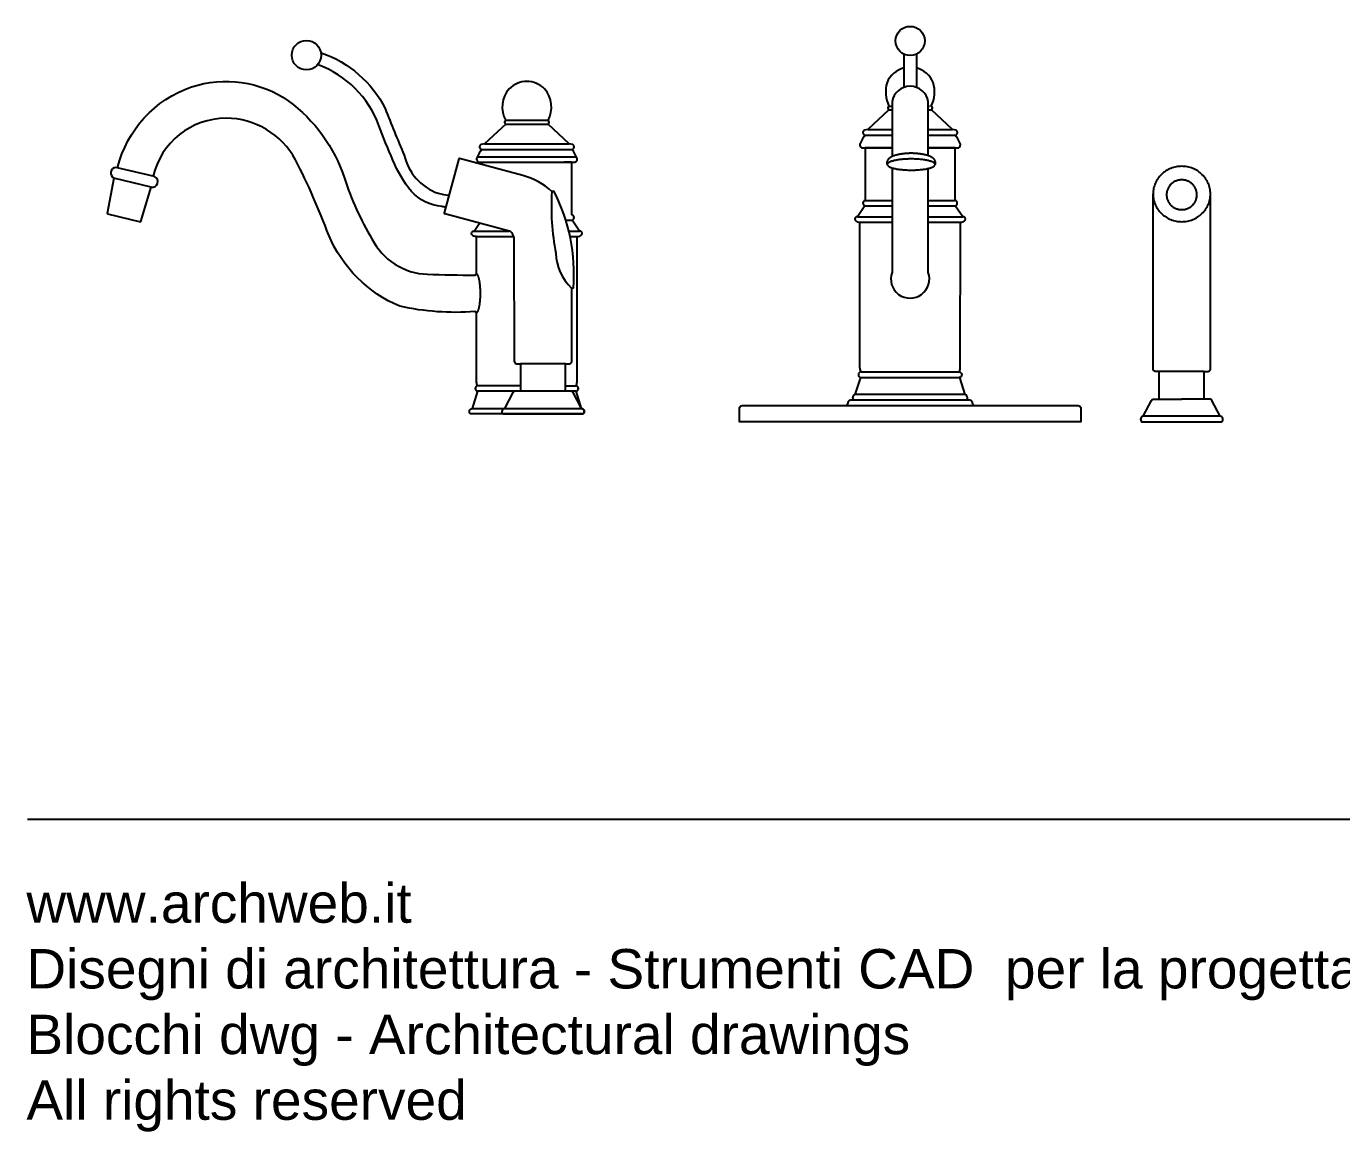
# Model space of a CAD drawing. Header units: millimetres. Extents: x 500 to 613, y 94 to 180.
# Drawn here: x 499.79 to 528.39, y 93.73 to 117.75 of the extents above; entities that cross this region are included whole.
import ezdxf

# ---------------------------------------------------------------- set-up
doc = ezdxf.new("R2010")
doc.units = ezdxf.units.MM
doc.layers.add('RUBINETTI', color=251, linetype='Continuous')
doc.layers.add('www.archweb.it - blocchi dwg', color=2, linetype='Continuous')
doc.styles.get("Standard").update_dxf_attribs({"font": 'arial.ttf'})

msp = doc.modelspace()

# ---------------------------------------------------------------- linework, layer by layer
at = {"layer": 'RUBINETTI'}
for p, q in [((518.543, 116.017, 0.005), (518.609, 116.017, 0.005)), ((518.543, 115.938, 0.005), (518.609, 115.938, 0.005)), ((519.397, 116.017, 0.005), (519.425, 116.017, 0.005)), ((519.397, 115.938, 0.005), (519.464, 115.938, 0.005)), ((518.02, 115.387, 0.005), (518.609, 115.387, 0.005)), ((518.082, 115.505, 0.005), (518.609, 115.505, 0.005)), ((519.397, 115.505, 0.005), (519.924, 115.505, 0.005)), ((519.397, 115.387, 0.005), (519.987, 115.387, 0.005)), ((518.021, 113.85, 0.005), (518.609, 113.85, 0.005)), ((518.022, 113.968, 0.005), (518.609, 113.968, 0.005)), ((519.397, 113.968, 0.005), (519.984, 113.968, 0.005)), ((519.397, 113.85, 0.005), (519.985, 113.85, 0.005)), ((517.859, 113.613, 0.005), (518.609, 113.613, 0.005)), ((519.397, 113.613, 0.005), (520.147, 113.613, 0.005)), ((517.911, 113.495, 0.005), (518.609, 113.495, 0.005)), ((519.397, 113.495, 0.005), (520.095, 113.495, 0.005))]:
    msp.add_line(p, q, dxfattribs=at)
for points, elevation in [([(506.201, 117.174, -0.195754), (507.589, 115.965, 0.008932), (508.004, 114.95, 0.25556), (508.741, 114.121, 0.027182), (508.979, 114.08)], 0.007), ([(508.909, 113.82, -0.007156), (508.823, 113.834, -0.187586), (508.161, 114.162, -0.074962), (507.758, 114.839, -0.012741), (507.45, 115.595, 0.221998), (506.131, 116.913)], 0.007), ([(518.868, 116.846, 0.237434), (518.501, 116.528, 0.18624), (518.543, 116.017, 0.621959), (518.543, 115.938), (518.082, 115.505), (518, 115.493, 0.614106), (518.02, 115.387, 0.056661), (517.926, 115.22, 0.549694), (517.959, 115.111), (518.022, 115.111), (518.022, 113.968, 0.740501), (518.021, 113.85), (517.859, 113.613, 0.581805), (517.807, 113.536, 0.29057), (517.911, 113.495)], 0.005), ([(520.095, 113.495, 0.29057), (520.199, 113.536, 0.581805), (520.147, 113.613), (519.985, 113.85, 0.740501), (519.984, 113.968), (519.984, 115.111), (520.048, 115.111, 0.549694), (520.08, 115.22, 0.056661), (519.987, 115.387, 0.614106), (520.006, 115.493), (519.924, 115.505), (519.464, 115.938, 0.621959), (519.463, 116.017, 0.18624), (519.505, 116.528, 0.237376), (519.138, 116.846)], 0.005), ([(501.772, 114.676, -0.255841), (503.382, 116.433, -0.234855), (505.484, 116.133, -0.156979), (506.706, 114.447, 0.054951), (507.302, 113.13, 0.271649), (508.508, 112.361, 0.010264), (509.539, 112.344), (509.577, 112.363)], 0.007), ([(511.748, 114.907, 0.056661), (511.654, 115.074, 0.614106), (511.673, 115.181), (511.591, 115.193), (511.131, 115.626, 0.621959), (511.13, 115.704, 0.315403), (511.055, 116.392, 0.19853), (510.67, 116.551, 0.19853), (510.286, 116.392, 0.315403), (510.21, 115.704)], 0.006), ([(511.13, 115.704, 0.315403), (511.055, 116.392, 0.19853), (510.67, 116.551)], 0.007), ([(519.397, 114.937), (519.397, 116.112, 0.369138), (519.003, 116.446, 0.369138), (518.609, 116.112), (518.609, 114.919)], 0.006), ([(509.578, 111.529), (509.539, 111.549, -0.072793), (507.911, 111.665, -0.195735), (506.362, 113.211, 0.030735), (505.64, 114.848, 0.274371), (504.13, 115.753, 0.348789), (502.547, 114.49)], 0.007), ([(511.13, 115.704), (510.21, 115.704, 0.621959), (510.21, 115.626), (509.749, 115.193), (509.667, 115.181, 0.614106), (509.687, 115.074, 0.056661), (509.593, 114.907)], 0.006), ([(502.502, 114.258, 0.924092), (502.576, 114.484), (501.734, 114.685, 0.75824), (501.694, 114.452)], 0.007), ([(511.214, 114.161, 0.064612), (511.3, 112.819, 0.190246), (511.64, 112.057), (511.683, 112.064, 0.139282), (511.258, 114.168), (511.214, 114.161, 0.116271), (510.585, 114.509), (509.209, 114.878), (509.19, 114.867), (508.875, 113.693), (508.887, 113.674)], 0.008), ([(511.51, 109.937), (511.741, 109.937, 0.087103), (511.763, 110.015), (511.763, 113.183, 0.29057), (511.866, 113.223, 0.581805), (511.815, 113.301), (511.652, 113.537, 0.740501), (511.651, 113.655), (511.651, 114.799), (511.715, 114.799, 0.549694), (511.748, 114.907), (509.593, 114.907, 0.549694), (509.626, 114.799), (509.689, 114.799), (509.689, 114.749)], 0.006), ([(518.609, 114.674), (518.609, 112.404, 1.426507), (519.397, 112.403), (519.397, 114.662)], 0.006), ([(524.42, 109.649), (524.42, 110.247), (524.332, 110.248, -0.256571), (524.285, 110.289), (524.285, 114.106)], 0.011), ([(525.396, 109.649), (525.396, 110.247), (525.484, 110.248, 0.256571), (525.531, 110.289), (525.531, 114.106)], 0.011), ([(510.394, 113.124, 0.354984), (510.263, 113.306), (508.887, 113.674)], 0.008), ([(509.578, 112.364), (509.578, 113.183, -0.29057), (509.474, 113.223, -0.581805), (509.526, 113.301), (509.644, 113.472)], 0.006), ([(511.51, 109.819), (511.51, 110.417), (511.599, 110.418, 0.256571), (511.646, 110.459), (511.646, 112.058)], 0.008), ([(510.535, 109.937), (509.599, 109.937, -0.087103), (509.578, 110.015), (509.578, 111.529)], 0.006), ([(510.4, 110.459, 0.256571), (510.447, 110.418), (510.535, 110.417), (510.535, 109.819)], 0.008), ([(517.909, 110.318, 0.087103), (517.93, 110.239), (520.072, 110.239, -0.859578), (520.073, 110.121), (520.191, 109.747), (517.811, 109.747), (517.929, 110.121), (520.073, 110.121)], 0.012), ([(517.93, 110.239, 0.859578), (517.929, 110.121)], 0.012), ([(520.072, 110.239, 0.087103), (520.094, 110.318)], 0.012), ([(509.599, 109.937, 0.859578), (509.598, 109.819), (509.48, 109.445), (511.86, 109.445, -0.631794), (511.896, 109.327), (510.67, 109.327), (509.445, 109.327, -0.631794), (509.48, 109.445)], 0.006), ([(511.026, 109.819), (510.404, 109.819, 0.200324), (510.366, 109.789), (510.185, 109.445), (511.86, 109.445), (511.679, 109.789, 0.200324), (511.642, 109.819), (511.02, 109.819)], 0.007), ([(511.86, 109.445), (511.742, 109.819, 0.859578), (511.741, 109.937)], 0.006), ([(519.003, 109.629), (520.298, 109.629, -0.335755), (520.354, 109.57, 0.338946), (520.409, 109.511), (522.657, 109.511, -0.285748), (522.713, 109.456), (522.713, 109.157), (519.003, 109.157), (515.293, 109.157), (515.293, 109.456, -0.285748), (515.349, 109.511), (517.597, 109.511, 0.338946), (517.652, 109.57, -0.335755), (517.708, 109.629), (519.003, 109.629)], 0.01), ([(517.811, 109.747, 0.631794), (517.776, 109.629), (519.001, 109.629), (520.227, 109.629, 0.631794), (520.191, 109.747)], 0.012), ([(524.905, 109.156), (525.781, 109.156, 0.637422), (525.745, 109.275), (524.071, 109.275), (524.252, 109.619, -0.200324), (524.289, 109.649), (524.911, 109.649)], 0.01), ([(525.745, 109.275), (525.564, 109.619, 0.200324), (525.527, 109.649), (524.905, 109.649)], 0.01), ([(510.185, 109.445, 0.637422), (510.15, 109.327), (511.026, 109.327)], 0.007), ([(511.02, 109.327), (511.896, 109.327, 0.637422), (511.86, 109.445)], 0.007), ([(524.071, 109.275, 0.637422), (524.035, 109.156), (524.911, 109.156)], 0.01)]:
    msp.add_lwpolyline(points, format="xyb", dxfattribs=dict(at, elevation=elevation))
at = {"layer": 'RUBINETTI', "extrusion": (1, 0, 0)}
for points, elevation in [([(117.146, 0.01), (116.423, 0.01)], 518.868), ([(117.146, 0.01), (116.423, 0.01)], 519.138), ([(114.813, 0.005), (114.747, 0.005)], 519.546)]:
    msp.add_lwpolyline(points, dxfattribs=dict(at, elevation=elevation))
at = {"layer": 'RUBINETTI'}
for points, elevation in [([(510.21, 115.626), (511.131, 115.626)], 0.006), ([(519.546, 114.813), (519.545, 114.818), (519.545, 114.822), (519.544, 114.826), (519.543, 114.831), (519.542, 114.835), (519.54, 114.839), (519.538, 114.844), (519.536, 114.848), (519.533, 114.852), (519.53, 114.856), (519.527, 114.86), (519.523, 114.865), (519.519, 114.869), (519.515, 114.873), (519.511, 114.877), (519.506, 114.881), (519.501, 114.885), (519.496, 114.889), (519.49, 114.893), (519.484, 114.897), (519.478, 114.9), (519.472, 114.904), (519.465, 114.908), (519.458, 114.912), (519.451, 114.915), (519.443, 114.919), (519.436, 114.922), (519.428, 114.925), (519.419, 114.929), (519.411, 114.932), (519.402, 114.935), (519.393, 114.938), (519.384, 114.941), (519.375, 114.944), (519.365, 114.947), (519.356, 114.95), (519.346, 114.953), (519.335, 114.955), (519.325, 114.958), (519.315, 114.96), (519.304, 114.963), (519.293, 114.965), (519.282, 114.967), (519.271, 114.969), (519.26, 114.971), (519.248, 114.973), (519.236, 114.975), (519.225, 114.977), (519.213, 114.978), (519.201, 114.98), (519.189, 114.981), (519.177, 114.982), (519.164, 114.984), (519.152, 114.985), (519.14, 114.986), (519.127, 114.987), (519.115, 114.987), (519.102, 114.988), (519.089, 114.989), (519.077, 114.989), (519.064, 114.99), (519.051, 114.99), (519.039, 114.99), (519.026, 114.99), (519.013, 114.99), (519, 114.99), (518.988, 114.99), (518.975, 114.989), (518.962, 114.989), (518.95, 114.988), (518.937, 114.987), (518.924, 114.987), (518.912, 114.986), (518.9, 114.985), (518.887, 114.984), (518.875, 114.982), (518.863, 114.981), (518.851, 114.98), (518.839, 114.978), (518.827, 114.977), (518.815, 114.975), (518.804, 114.973), (518.792, 114.971), (518.781, 114.969), (518.77, 114.967), (518.759, 114.965), (518.748, 114.963), (518.737, 114.96), (518.727, 114.958), (518.716, 114.955), (518.706, 114.953), (518.696, 114.95), (518.686, 114.947), (518.677, 114.944), (518.668, 114.941), (518.658, 114.938), (518.649, 114.935), (518.641, 114.932), (518.632, 114.929), (518.624, 114.925), (518.616, 114.922), (518.608, 114.919), (518.601, 114.915), (518.594, 114.912), (518.587, 114.908), (518.58, 114.904), (518.574, 114.9), (518.568, 114.897), (518.562, 114.893), (518.556, 114.889), (518.551, 114.885), (518.546, 114.881), (518.541, 114.877), (518.537, 114.873), (518.532, 114.869), (518.529, 114.865), (518.525, 114.86), (518.522, 114.856), (518.519, 114.852), (518.516, 114.848), (518.514, 114.844), (518.512, 114.839), (518.51, 114.835), (518.509, 114.831), (518.508, 114.826), (518.507, 114.822), (518.506, 114.818), (518.506, 114.813)], 0.005), ([(509.578, 111.529), (509.58, 111.529), (509.582, 111.53), (509.584, 111.531), (509.586, 111.531), (509.588, 111.533), (509.59, 111.534), (509.592, 111.536), (509.594, 111.537), (509.596, 111.54), (509.598, 111.542), (509.6, 111.544), (509.602, 111.547), (509.604, 111.55), (509.606, 111.554), (509.608, 111.557), (509.61, 111.561), (509.612, 111.565), (509.613, 111.569), (509.615, 111.574), (509.617, 111.579), (509.619, 111.584), (509.621, 111.589), (509.622, 111.594), (509.624, 111.6), (509.626, 111.605), (509.627, 111.611), (509.629, 111.618), (509.631, 111.624), (509.632, 111.631), (509.634, 111.637), (509.635, 111.644), (509.637, 111.652), (509.638, 111.659), (509.64, 111.666), (509.641, 111.674), (509.642, 111.682), (509.644, 111.69), (509.645, 111.698), (509.646, 111.706), (509.647, 111.715), (509.648, 111.723), (509.649, 111.732), (509.65, 111.741), (509.651, 111.75), (509.652, 111.759), (509.653, 111.768), (509.654, 111.777), (509.655, 111.787), (509.656, 111.796), (509.656, 111.806), (509.657, 111.816), (509.658, 111.825), (509.658, 111.835), (509.659, 111.845), (509.659, 111.855), (509.66, 111.865), (509.66, 111.875), (509.66, 111.885), (509.66, 111.895), (509.661, 111.906), (509.661, 111.916), (509.661, 111.926), (509.661, 111.936), (509.661, 111.946), (509.661, 111.957), (509.661, 111.967), (509.661, 111.977), (509.661, 111.987), (509.66, 111.998), (509.66, 112.008), (509.66, 112.018), (509.66, 112.028), (509.659, 112.038), (509.659, 112.048), (509.658, 112.058), (509.658, 112.068), (509.657, 112.077), (509.656, 112.087), (509.656, 112.097), (509.655, 112.106), (509.654, 112.115), (509.653, 112.125), (509.652, 112.134), (509.651, 112.143), (509.65, 112.152), (509.649, 112.161), (509.648, 112.17), (509.647, 112.178), (509.646, 112.187), (509.645, 112.195), (509.644, 112.203), (509.642, 112.211), (509.641, 112.219), (509.64, 112.227), (509.638, 112.234), (509.637, 112.241), (509.635, 112.249), (509.634, 112.256), (509.632, 112.262), (509.631, 112.269), (509.629, 112.275), (509.627, 112.281), (509.626, 112.287), (509.624, 112.293), (509.622, 112.299), (509.621, 112.304), (509.619, 112.309), (509.617, 112.314), (509.615, 112.319), (509.613, 112.324), (509.612, 112.328), (509.61, 112.332), (509.608, 112.336), (509.606, 112.339), (509.604, 112.343), (509.602, 112.346), (509.6, 112.348), (509.598, 112.351), (509.596, 112.353), (509.594, 112.356), (509.592, 112.357), (509.59, 112.359), (509.588, 112.36), (509.586, 112.362), (509.584, 112.362), (509.582, 112.363), (509.58, 112.363), (509.578, 112.364)], 0.007), ([(511.51, 110.417), (510.535, 110.417)], 0.008), ([(525.396, 110.247), (524.42, 110.247)], 0.011), ([(511.742, 109.819), (509.598, 109.819)], 0.006), ([(519.005, 109.629), (520.23, 109.629)], 0.012), ([(517.597, 109.511), (520.409, 109.511)], 0.01)]:
    msp.add_lwpolyline(points, dxfattribs=dict(at, elevation=elevation))
at = {"layer": 'RUBINETTI', "extrusion": (0, 1, 0)}
for points, elevation in [([(-509.687, 0.006), (-511.654, 0.009)], 115.074), ([(-509.749, 0.006), (-511.591, 0.009)], 115.193), ([(-509.689, 0.006), (-511.651, 0.009), (-511.478, 0.008)], 114.799), ([(-511.517, 0.008), (-511.652, 0.009)], 113.537), ([(-511.583, 0.008), (-511.815, 0.008)], 113.301), ([(-509.578, 0.006), (-510.388, 0.007)], 113.183), ([(-511.61, 0.008), (-511.763, 0.008)], 113.183)]:
    msp.add_lwpolyline(points, dxfattribs=dict(at, elevation=elevation))
at = {"layer": 'RUBINETTI', "extrusion": (0, 1, 0), "elevation": 115.111}
msp.add_lwpolyline([(-518.609, 0.006), (-518.022, 0.005)], close=True, dxfattribs=at)
at = {"layer": 'RUBINETTI', "extrusion": (0, -1, 0), "elevation": -115.111}
msp.add_lwpolyline([(519.397, 0.006), (519.984, 0.005)], close=True, dxfattribs=at)
at = {"layer": 'RUBINETTI'}
for points, elevation in [([(518.507, 114.741), (518.509, 114.735), (518.512, 114.729), (518.516, 114.723), (518.522, 114.717), (518.529, 114.711), (518.537, 114.706), (518.546, 114.7), (518.556, 114.695), (518.568, 114.69), (518.58, 114.684), (518.594, 114.679), (518.608, 114.675), (518.624, 114.67), (518.641, 114.665), (518.658, 114.661), (518.677, 114.657), (518.696, 114.653), (518.716, 114.649), (518.737, 114.646), (518.759, 114.643), (518.781, 114.64), (518.804, 114.637), (518.827, 114.635), (518.851, 114.633), (518.875, 114.631), (518.9, 114.629), (518.924, 114.628), (518.95, 114.627), (518.975, 114.626), (519, 114.626), (519.026, 114.626), (519.051, 114.626), (519.077, 114.626), (519.102, 114.627), (519.127, 114.628), (519.152, 114.629), (519.177, 114.631), (519.201, 114.633), (519.225, 114.635), (519.248, 114.637), (519.271, 114.64), (519.293, 114.643), (519.315, 114.646), (519.335, 114.649), (519.356, 114.653), (519.375, 114.657), (519.393, 114.661), (519.411, 114.665), (519.428, 114.67), (519.443, 114.675), (519.458, 114.679), (519.472, 114.684), (519.484, 114.69), (519.496, 114.695), (519.506, 114.7), (519.515, 114.706), (519.523, 114.711), (519.53, 114.717), (519.536, 114.723), (519.54, 114.729), (519.543, 114.735), (519.545, 114.741), (519.546, 114.747), (519.545, 114.753), (519.543, 114.758), (519.54, 114.764), (519.536, 114.77), (519.53, 114.776), (519.523, 114.782), (519.515, 114.787), (519.506, 114.793), (519.496, 114.798), (519.484, 114.804), (519.472, 114.809), (519.458, 114.814), (519.443, 114.819), (519.428, 114.823), (519.411, 114.828), (519.393, 114.832), (519.375, 114.836), (519.356, 114.84), (519.335, 114.844), (519.315, 114.847), (519.293, 114.85), (519.271, 114.853), (519.248, 114.856), (519.225, 114.858), (519.201, 114.861), (519.177, 114.862), (519.152, 114.864), (519.127, 114.865), (519.102, 114.866), (519.077, 114.867), (519.051, 114.867), (519.026, 114.868), (519, 114.867), (518.975, 114.867), (518.95, 114.866), (518.924, 114.865), (518.9, 114.864), (518.875, 114.862), (518.851, 114.861), (518.827, 114.858), (518.804, 114.856), (518.781, 114.853), (518.759, 114.85), (518.737, 114.847), (518.716, 114.844), (518.696, 114.84), (518.677, 114.836), (518.658, 114.832), (518.641, 114.828), (518.624, 114.823), (518.608, 114.819), (518.594, 114.814), (518.58, 114.809), (518.568, 114.804), (518.556, 114.798), (518.546, 114.793), (518.537, 114.787), (518.529, 114.782), (518.522, 114.776), (518.516, 114.77), (518.512, 114.764), (518.509, 114.758), (518.507, 114.753), (518.506, 114.747)], 0.005), ([(525.53, 114.136), (525.528, 114.165), (525.524, 114.194), (525.519, 114.223), (525.512, 114.252), (525.504, 114.281), (525.494, 114.309), (525.483, 114.336), (525.471, 114.363), (525.457, 114.39), (525.442, 114.415), (525.426, 114.44), (525.408, 114.464), (525.39, 114.488), (525.37, 114.51), (525.348, 114.531), (525.326, 114.552), (525.303, 114.571), (525.279, 114.589), (525.254, 114.606), (525.228, 114.622), (525.202, 114.637), (525.174, 114.65), (525.146, 114.662), (525.118, 114.672), (525.089, 114.682), (525.059, 114.69), (525.03, 114.696), (524.999, 114.701), (524.969, 114.705), (524.939, 114.707), (524.908, 114.708), (524.877, 114.707), (524.847, 114.705), (524.817, 114.701), (524.787, 114.696), (524.757, 114.69), (524.727, 114.682), (524.698, 114.672), (524.67, 114.662), (524.642, 114.65), (524.614, 114.637), (524.588, 114.622), (524.562, 114.606), (524.537, 114.589), (524.513, 114.571), (524.49, 114.552), (524.468, 114.531), (524.447, 114.51), (524.427, 114.488), (524.408, 114.464), (524.39, 114.44), (524.374, 114.415), (524.359, 114.39), (524.345, 114.363), (524.333, 114.336), (524.322, 114.309), (524.312, 114.281), (524.304, 114.252), (524.297, 114.223), (524.292, 114.194), (524.288, 114.165), (524.286, 114.136), (524.285, 114.106), (524.286, 114.077), (524.288, 114.047), (524.292, 114.018), (524.297, 113.989), (524.304, 113.96), (524.312, 113.931), (524.322, 113.903), (524.333, 113.876), (524.345, 113.849), (524.359, 113.822), (524.374, 113.797), (524.39, 113.772), (524.408, 113.748), (524.427, 113.724), (524.447, 113.702), (524.468, 113.681), (524.49, 113.66), (524.513, 113.641), (524.537, 113.623), (524.562, 113.606), (524.588, 113.59), (524.614, 113.575), (524.642, 113.562), (524.67, 113.55), (524.698, 113.54), (524.727, 113.53), (524.757, 113.522), (524.787, 113.516), (524.817, 113.511), (524.847, 113.507), (524.877, 113.505), (524.908, 113.504), (524.939, 113.505), (524.969, 113.507), (524.999, 113.511), (525.03, 113.516), (525.059, 113.522), (525.089, 113.53), (525.118, 113.54), (525.146, 113.55), (525.174, 113.562), (525.202, 113.575), (525.228, 113.59), (525.254, 113.606), (525.279, 113.623), (525.303, 113.641), (525.326, 113.66), (525.348, 113.681), (525.37, 113.702), (525.39, 113.724), (525.408, 113.748), (525.426, 113.772), (525.442, 113.797), (525.457, 113.822), (525.471, 113.849), (525.483, 113.876), (525.494, 113.903), (525.504, 113.931), (525.512, 113.96), (525.519, 113.989), (525.524, 114.018), (525.528, 114.047), (525.53, 114.077), (525.531, 114.106)], 0.009), ([(502.502, 114.258), (501.694, 114.452), (501.547, 113.682), (501.552, 113.673), (502.268, 113.502), (502.277, 113.508)], 0.007), ([(525.238, 114.105), (525.237, 114.121), (525.235, 114.137), (525.232, 114.153), (525.229, 114.168), (525.224, 114.183), (525.219, 114.198), (525.214, 114.213), (525.207, 114.228), (525.2, 114.242), (525.192, 114.256), (525.183, 114.269), (525.174, 114.282), (525.164, 114.295), (525.153, 114.307), (525.142, 114.318), (525.13, 114.329), (525.118, 114.34), (525.105, 114.349), (525.092, 114.359), (525.078, 114.367), (525.064, 114.375), (525.049, 114.382), (525.035, 114.388), (525.019, 114.394), (525.004, 114.399), (524.988, 114.403), (524.973, 114.407), (524.957, 114.41), (524.94, 114.412), (524.924, 114.413), (524.908, 114.413), (524.892, 114.413), (524.876, 114.412), (524.86, 114.41), (524.844, 114.407), (524.828, 114.403), (524.812, 114.399), (524.797, 114.394), (524.782, 114.388), (524.767, 114.382), (524.752, 114.375), (524.738, 114.367), (524.724, 114.359), (524.711, 114.349), (524.698, 114.34), (524.686, 114.329), (524.674, 114.318), (524.663, 114.307), (524.652, 114.295), (524.643, 114.282), (524.633, 114.269), (524.624, 114.256), (524.616, 114.242), (524.609, 114.228), (524.603, 114.213), (524.597, 114.198), (524.592, 114.183), (524.587, 114.168), (524.584, 114.153), (524.581, 114.137), (524.579, 114.121), (524.578, 114.105), (524.577, 114.089), (524.578, 114.073), (524.579, 114.058), (524.581, 114.042), (524.584, 114.026), (524.587, 114.011), (524.592, 113.995), (524.597, 113.98), (524.603, 113.965), (524.609, 113.951), (524.616, 113.937), (524.624, 113.923), (524.633, 113.91), (524.643, 113.897), (524.652, 113.884), (524.663, 113.872), (524.674, 113.86), (524.686, 113.849), (524.698, 113.839), (524.711, 113.829), (524.724, 113.82), (524.738, 113.812), (524.752, 113.804), (524.767, 113.797), (524.782, 113.79), (524.797, 113.785), (524.812, 113.78), (524.828, 113.775), (524.844, 113.772), (524.86, 113.769), (524.876, 113.767), (524.892, 113.766), (524.908, 113.766), (524.924, 113.766), (524.94, 113.767), (524.957, 113.769), (524.973, 113.772), (524.988, 113.775), (525.004, 113.78), (525.019, 113.785), (525.035, 113.79), (525.049, 113.797), (525.064, 113.804), (525.078, 113.812), (525.092, 113.82), (525.105, 113.829), (525.118, 113.839), (525.13, 113.849), (525.142, 113.86), (525.153, 113.872), (525.164, 113.884), (525.174, 113.897), (525.183, 113.91), (525.192, 113.923), (525.2, 113.937), (525.207, 113.951), (525.214, 113.965), (525.219, 113.98), (525.224, 113.995), (525.229, 114.011), (525.232, 114.026), (525.235, 114.042), (525.237, 114.058), (525.238, 114.073), (525.239, 114.089)], 0.009)]:
    msp.add_lwpolyline(points, close=True, dxfattribs=dict(at, elevation=elevation))
at = {"layer": 'RUBINETTI', "extrusion": (-1, 0, 0), "elevation": -518.506}
msp.add_lwpolyline([(-114.747, 0.005), (-114.813, 0.005)], dxfattribs=at)
at = {"layer": 'RUBINETTI', "extrusion": (-1.12e-14, 1, 0), "elevation": 113.301}
msp.add_lwpolyline([(-509.526, 0.006), (-510.279, 0.007)], dxfattribs=at)
at = {"layer": 'RUBINETTI', "extrusion": (-1, 0.000582259, 0)}
for points, elevation in [([(-110.62, 0.012), (-113.797, 0.005)], -517.845), ([(-110.621, 0.012), (-113.798, 0.005)], -520.029)]:
    msp.add_lwpolyline(points, dxfattribs=dict(at, elevation=elevation))
at = {"layer": 'RUBINETTI', "extrusion": (-0.999998, -0.002217, 0), "elevation": -510.643}
msp.add_lwpolyline([(-109.327, 0.008), (-111.992, 0.008)], dxfattribs=at)
at = {"layer": 'RUBINETTI'}
for centre, radius in [((519.003, 117.433, 0.009), 0.317), ((505.878, 117.123, 0.007), 0.32)]:
    msp.add_circle(centre, radius, dxfattribs=at)
at = {"layer": 'www.archweb.it - blocchi dwg', "color": 253}
msp.add_line((499.814, 100.515), (613.129, 100.515), dxfattribs=at)

# ---------------------------------------------------------------- texts
at = {"color": 251, "insert": (499.79, 99.123), "char_height": 0.8564, "attachment_point": 1}
msp.add_mtext_dynamic_manual_height_columns('www.archweb.it\\PDisegni di architettura - Strumenti CAD  per la progettazione\\PBlocchi dwg - Architectural drawings\\PAll rights reserved', width=52.12674, gutter_width=12.5, heights=[0], dxfattribs=at)

doc.saveas('drawing.dxf')
